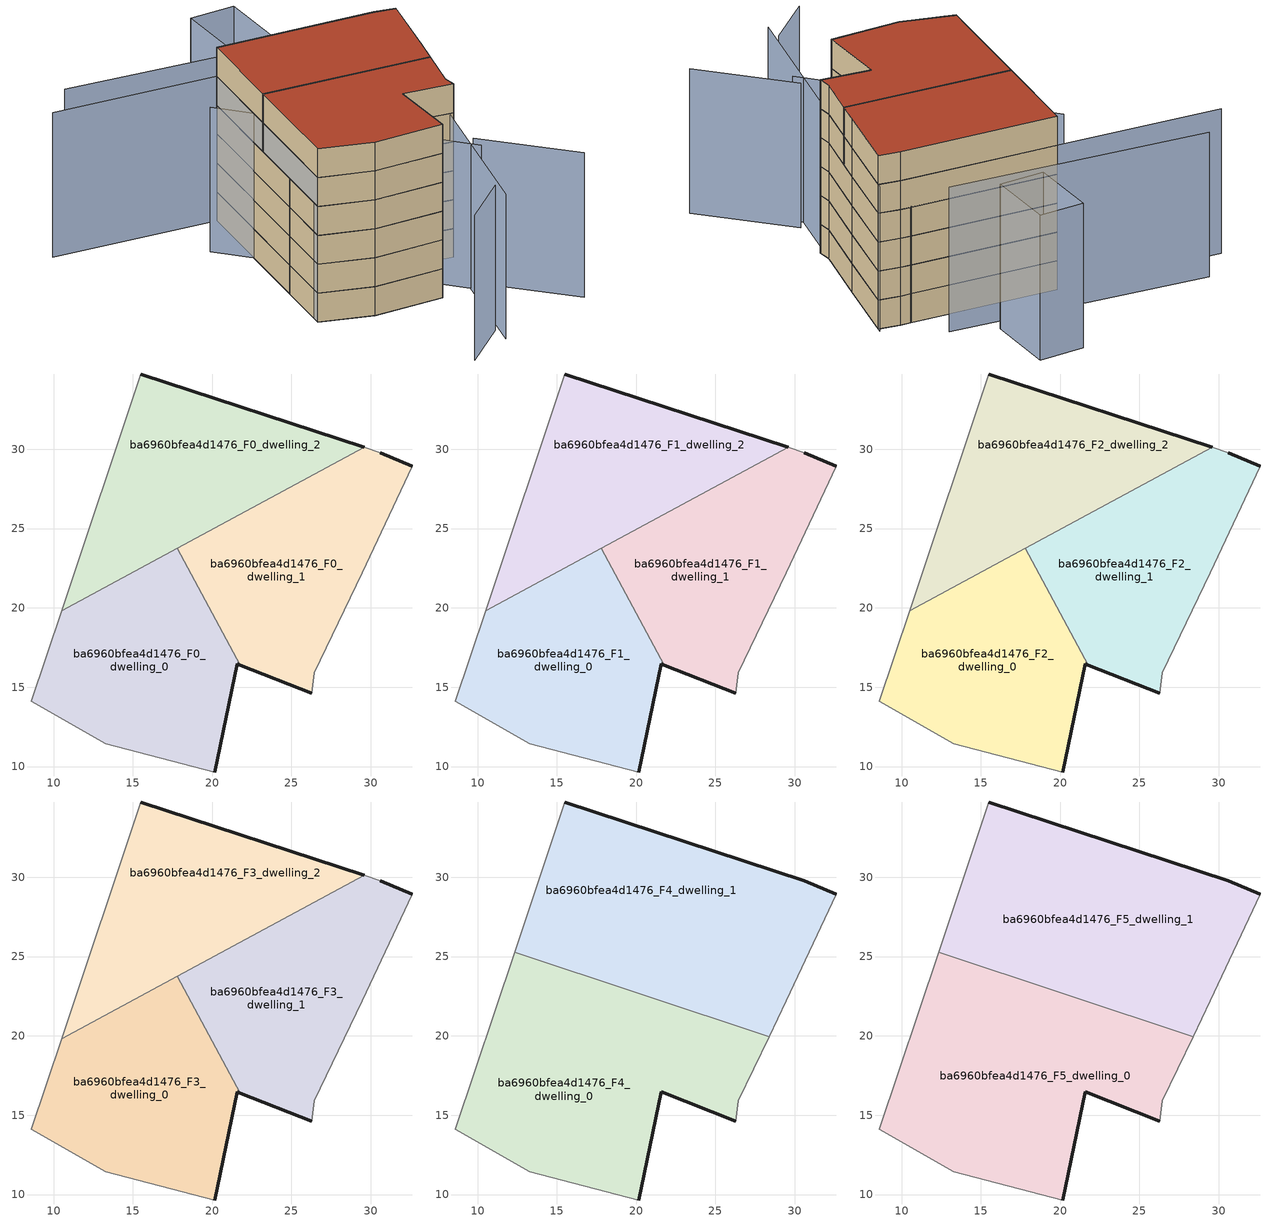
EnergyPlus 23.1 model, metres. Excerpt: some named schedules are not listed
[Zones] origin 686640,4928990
ba6960bfea4d1476_F0_dwelling_0
 floor ground (EU_floor_Construction): 20.15,9.66 21.57,16.47 21.76,16.39 17.79,23.75 10.51,19.82 8.6,14.11 13.31,11.42 z0
 wall outside (EU_wall_Construction): 21.76,16.39 21.57,16.47 20.15,9.66 z0:3
 wall adiabatic (EU_wall_Construction): 20.15,9.66 13.31,11.42 8.6,14.11 10.51,19.82 z0:3
 wall to ba6960bfea4d1476_F0_dwelling_1 (EU_wall_Construction): 17.79,23.75 21.76,16.39 z0:3
 wall to ba6960bfea4d1476_F0_dwelling_2 (EU_wall_Construction): 10.51,19.82 17.79,23.75 z0:3
ba6960bfea4d1476_F0_dwelling_1
 floor ground (EU_floor_Construction): 26.44,15.92 29.47,22.23 32.6,28.92 30.59,29.79 29.59,30.12 17.79,23.75 21.76,16.39 26.28,14.62 z0
 wall outside (EU_wall_Construction): 26.28,14.62 21.76,16.39 / 30.59,29.79 32.6,28.92 z0:3
 wall adiabatic (EU_wall_Construction): 29.59,30.12 30.59,29.79 / 32.6,28.92 29.47,22.23 26.44,15.92 26.28,14.62 z0:3
 wall to ba6960bfea4d1476_F0_dwelling_2 (EU_wall_Construction): 17.79,23.75 29.59,30.12 z0:3
ba6960bfea4d1476_F0_dwelling_2
 floor ground (EU_floor_Construction): 29.59,30.12 15.48,34.75 10.51,19.82 z0
 wall outside (EU_wall_Construction): 15.48,34.75 29.59,30.12 z0:3
 wall adiabatic (EU_wall_Construction): 10.51,19.82 15.48,34.75 z0:3
ba6960bfea4d1476_F1_dwelling_0
 floor to ba6960bfea4d1476_F0_dwelling_0 (EU_floor_Construction): 20.15,9.66 21.57,16.47 21.76,16.39 17.79,23.75 10.51,19.82 8.6,14.11 13.31,11.42 z3
 wall outside (EU_wall_Construction): 21.76,16.39 21.57,16.47 20.15,9.66 z3:6
 wall adiabatic (EU_wall_Construction): 20.15,9.66 13.31,11.42 8.6,14.11 10.51,19.82 z3:6
 wall to ba6960bfea4d1476_F1_dwelling_1 (EU_wall_Construction): 17.79,23.75 21.76,16.39 z3:6
 wall to ba6960bfea4d1476_F1_dwelling_2 (EU_wall_Construction): 10.51,19.82 17.79,23.75 z3:6
ba6960bfea4d1476_F1_dwelling_1
 floor to ba6960bfea4d1476_F0_dwelling_1 (EU_floor_Construction): 26.44,15.92 29.47,22.23 32.6,28.92 30.59,29.79 29.59,30.12 17.79,23.75 21.76,16.39 26.28,14.62 z3
 wall outside (EU_wall_Construction): 26.28,14.62 21.76,16.39 / 30.59,29.79 32.6,28.92 z3:6
 wall adiabatic (EU_wall_Construction): 29.59,30.12 30.59,29.79 / 32.6,28.92 29.47,22.23 26.44,15.92 26.28,14.62 z3:6
 wall to ba6960bfea4d1476_F1_dwelling_2 (EU_wall_Construction): 17.79,23.75 29.59,30.12 z3:6
ba6960bfea4d1476_F1_dwelling_2
 floor to ba6960bfea4d1476_F0_dwelling_2 (EU_floor_Construction): 29.59,30.12 15.48,34.75 10.51,19.82 z3
 wall outside (EU_wall_Construction): 15.48,34.75 29.59,30.12 z3:6
 wall adiabatic (EU_wall_Construction): 10.51,19.82 15.48,34.75 z3:6
ba6960bfea4d1476_F2_dwelling_0
 floor to ba6960bfea4d1476_F1_dwelling_0 (EU_floor_Construction): 20.15,9.66 21.57,16.47 21.76,16.39 17.79,23.75 10.51,19.82 8.6,14.11 13.31,11.42 z6
 wall outside (EU_wall_Construction): 21.76,16.39 21.57,16.47 20.15,9.66 z6:9
 wall adiabatic (EU_wall_Construction): 20.15,9.66 13.31,11.42 8.6,14.11 10.51,19.82 z6:9
 wall to ba6960bfea4d1476_F2_dwelling_1 (EU_wall_Construction): 17.79,23.75 21.76,16.39 z6:9
 wall to ba6960bfea4d1476_F2_dwelling_2 (EU_wall_Construction): 10.51,19.82 17.79,23.75 z6:9
ba6960bfea4d1476_F2_dwelling_1
 floor to ba6960bfea4d1476_F1_dwelling_1 (EU_floor_Construction): 26.44,15.92 29.47,22.23 32.6,28.92 30.59,29.79 29.59,30.12 17.79,23.75 21.76,16.39 26.28,14.62 z6
 wall outside (EU_wall_Construction): 26.28,14.62 21.76,16.39 / 30.59,29.79 32.6,28.92 z6:9
 wall adiabatic (EU_wall_Construction): 29.59,30.12 30.59,29.79 / 32.6,28.92 29.47,22.23 26.44,15.92 26.28,14.62 z6:9
 wall to ba6960bfea4d1476_F2_dwelling_2 (EU_wall_Construction): 17.79,23.75 29.59,30.12 z6:9
ba6960bfea4d1476_F2_dwelling_2
 floor to ba6960bfea4d1476_F1_dwelling_2 (EU_floor_Construction): 29.59,30.12 15.48,34.75 10.51,19.82 z6
 wall outside (EU_wall_Construction): 15.48,34.75 29.59,30.12 z6:9
 wall adiabatic (EU_wall_Construction): 10.51,19.82 15.48,34.75 z6:9
ba6960bfea4d1476_F3_dwelling_0
 floor to ba6960bfea4d1476_F2_dwelling_0 (EU_floor_Construction): 20.15,9.66 21.57,16.47 21.76,16.39 17.79,23.75 10.51,19.82 8.6,14.11 13.31,11.42 z9
 wall outside (EU_wall_Construction): 21.76,16.39 21.57,16.47 20.15,9.66 z9:12
 wall adiabatic (EU_wall_Construction): 20.15,9.66 13.31,11.42 8.6,14.11 10.51,19.82 z9:12
 wall to ba6960bfea4d1476_F3_dwelling_1 (EU_wall_Construction): 17.79,23.75 21.76,16.39 z9:12
 wall to ba6960bfea4d1476_F3_dwelling_2 (EU_wall_Construction): 10.51,19.82 17.79,23.75 z9:12
ba6960bfea4d1476_F3_dwelling_1
 floor to ba6960bfea4d1476_F2_dwelling_1 (EU_floor_Construction): 26.44,15.92 29.47,22.23 32.6,28.92 30.59,29.79 29.59,30.12 17.79,23.75 21.76,16.39 26.28,14.62 z9
 wall outside (EU_wall_Construction): 26.28,14.62 21.76,16.39 / 30.59,29.79 32.6,28.92 z9:12
 wall adiabatic (EU_wall_Construction): 29.59,30.12 30.59,29.79 / 32.6,28.92 29.47,22.23 26.44,15.92 26.28,14.62 z9:12
 wall to ba6960bfea4d1476_F3_dwelling_2 (EU_wall_Construction): 17.79,23.75 29.59,30.12 z9:12
ba6960bfea4d1476_F3_dwelling_2
 floor to ba6960bfea4d1476_F2_dwelling_2 (EU_floor_Construction): 29.59,30.12 15.48,34.75 10.51,19.82 z9
 wall outside (EU_wall_Construction): 15.48,34.75 29.59,30.12 z9:12
 wall adiabatic (EU_wall_Construction): 10.51,19.82 15.48,34.75 z9:12
ba6960bfea4d1476_F4_dwelling_0
 floor to ba6960bfea4d1476_F3_dwelling_0 (EU_floor_Construction): 20.15,9.66 21.57,16.47 21.76,16.39 17.98,23.41 17.47,23.58 10.51,19.82 8.6,14.11 13.31,11.42 z12
 floor to ba6960bfea4d1476_F3_dwelling_1 (EU_floor_Construction): 26.28,14.62 26.44,15.92 28.38,19.94 17.98,23.41 21.76,16.39 z12
 floor to ba6960bfea4d1476_F3_dwelling_2 (EU_floor_Construction): 17.47,23.58 12.33,25.29 10.51,19.82 z12
 wall outside (EU_wall_Construction): 26.28,14.62 21.57,16.47 20.15,9.66 z12:15
 wall adiabatic (EU_wall_Construction): 20.15,9.66 13.31,11.42 8.6,14.11 12.33,25.29 / 28.38,19.94 26.44,15.92 26.28,14.62 z12:15
 wall to ba6960bfea4d1476_F4_dwelling_1 (EU_wall_Construction): 12.33,25.29 28.38,19.94 z12:15
ba6960bfea4d1476_F4_dwelling_1
 floor to ba6960bfea4d1476_F3_dwelling_1 (EU_floor_Construction): 29.47,22.23 32.6,28.92 30.59,29.79 29.59,30.12 17.79,23.75 17.98,23.41 28.38,19.94 z12
 floor to ba6960bfea4d1476_F3_dwelling_2 (EU_floor_Construction): 29.59,30.12 15.48,34.75 12.33,25.29 17.47,23.58 z12
 floor to ba6960bfea4d1476_F3_dwelling_0 (EU_floor_Construction): 17.98,23.41 17.79,23.75 17.47,23.58 z12
 wall outside (EU_wall_Construction): 15.48,34.75 30.59,29.79 32.6,28.92 z12:15
 wall adiabatic (EU_wall_Construction): 12.33,25.29 15.48,34.75 / 32.6,28.92 29.47,22.23 28.38,19.94 z12:15
ba6960bfea4d1476_F5_dwelling_0
 floor to ba6960bfea4d1476_F4_dwelling_0 (EU_floor_Construction): 26.28,14.62 26.44,15.92 28.38,19.94 12.33,25.29 8.6,14.11 13.31,11.42 20.15,9.66 21.57,16.47 z15
 wall outside (EU_wall_Construction): 26.28,14.62 21.57,16.47 20.15,9.66 z15:18
 wall adiabatic (EU_wall_Construction): 20.15,9.66 13.31,11.42 8.6,14.11 12.33,25.29 / 28.38,19.94 26.44,15.92 26.28,14.62 z15:18
 wall to ba6960bfea4d1476_F5_dwelling_1 (EU_wall_Construction): 12.33,25.29 28.38,19.94 z15:18
 roof outside (EU_roof_Construction): 28.38,19.94 26.44,15.92 26.28,14.62 21.57,16.47 20.15,9.66 13.31,11.42 8.6,14.11 12.33,25.29 z18
ba6960bfea4d1476_F5_dwelling_1
 floor to ba6960bfea4d1476_F4_dwelling_1 (EU_floor_Construction): 29.47,22.23 32.6,28.92 30.59,29.79 15.48,34.75 12.33,25.29 28.38,19.94 z15
 wall outside (EU_wall_Construction): 15.48,34.75 30.59,29.79 32.6,28.92 z15:18
 wall adiabatic (EU_wall_Construction): 12.33,25.29 15.48,34.75 / 32.6,28.92 29.47,22.23 28.38,19.94 z15:18
 roof outside (EU_roof_Construction): 30.59,29.79 32.6,28.92 29.47,22.23 28.38,19.94 12.33,25.29 15.48,34.75 z18
shading: 24.21,9.86 29.62,0.8 / 10.87,30.77 23.77,8.35 / 13.96,-1.1 19.32,1.82 / -0.24,39.99 15.48,34.75 / 15.48,34.75 8.6,14.11 / 18.86,-0.08 32.81,29.35 / 28.24,33.77 3.66,42.5 / 26,43.49 24.47,36.61 / 24.47,36.61 20,37.6 / 20,37.6 21.53,44.48 / 21.53,44.48 26,43.49 z0:15
[Building]
EU S2 Campaign: North Axis=0; Terrain=City; Solar Distribution=FullExterior
[Site:Location]
Bologna: Latitude=44.5; Longitude=11.25; Time Zone=1; Elevation=37
[SizingPeriod:WeatherFileDays]
AnnualSizingPeriod: Begin Month=1; Begin Day of Month=1; End Month=12; End Day of Month=31; Day of Week for Start Day=Monday; Use Weather File Daylight Saving Period=No; Use Weather File Rain and Snow Indicators=No
[MATERIAL]
EU_InternalMass_Material: Roughness=MediumRough; Thickness=0.1; Conductivity=1; Density=1800; Specific Heat=900; Thermal Absorptance=0.9; Solar Absorptance=0.7; Visible Absorptance=0.7
[MATERIAL:NOMASS] Roughness=MediumRough; Thermal Absorptance=0.9; Solar Absorptance=0.7; Visible Absorptance=0.7
Name | Thermal Resistance
EU_wall_NoMass | 0.905828
EU_roof_NoMass | 0.37593
EU_floor_NoMass | 0.67114
[CONSTRUCTION]
EU_wall_Construction: EU_wall_NoMass
EU_roof_Construction: EU_roof_NoMass
EU_floor_Construction: EU_floor_NoMass
EU_InternalMass_Construction: EU_InternalMass_Material
[ZONE] Type=1; Multiplier=1; Ceiling Height=autocalculate; Floor Area=autocalculate; Part of Total Floor Area=Yes
Name | Volume
ba6960bfea4d1476_F0_dwelling_0; ba6960bfea4d1476_F1_dwelling_0; ba6960bfea4d1476_F2_dwelling_0; ba6960bfea4d1476_F3_dwelling_0 | 350.446
ba6960bfea4d1476_F4_dwelling_0; ba6960bfea4d1476_F5_dwelling_0 | 525.663
ba6960bfea4d1476_F0_dwelling_1; ba6960bfea4d1476_F1_dwelling_1; ba6960bfea4d1476_F2_dwelling_1; ba6960bfea4d1476_F3_dwelling_1 | 350.451
ba6960bfea4d1476_F4_dwelling_1; ba6960bfea4d1476_F5_dwelling_1 | 525.71
ba6960bfea4d1476_F0_dwelling_2; ba6960bfea4d1476_F1_dwelling_2; ba6960bfea4d1476_F2_dwelling_2; ba6960bfea4d1476_F3_dwelling_2 | 350.494
[INTERNALMASS] Construction=EU_InternalMass_Construction
Name | Zone or ZoneList | Surface Area
ba6960bfea4d1476_F0_dwelling_0_EU_InternalMass | ba6960bfea4d1476_F0_dwelling_0 | 116.815
ba6960bfea4d1476_F0_dwelling_1_EU_InternalMass | ba6960bfea4d1476_F0_dwelling_1 | 116.816
ba6960bfea4d1476_F0_dwelling_2_EU_InternalMass | ba6960bfea4d1476_F0_dwelling_2 | 116.831
ba6960bfea4d1476_F1_dwelling_0_EU_InternalMass | ba6960bfea4d1476_F1_dwelling_0 | 116.815
ba6960bfea4d1476_F1_dwelling_1_EU_InternalMass | ba6960bfea4d1476_F1_dwelling_1 | 116.816
ba6960bfea4d1476_F1_dwelling_2_EU_InternalMass | ba6960bfea4d1476_F1_dwelling_2 | 116.831
ba6960bfea4d1476_F2_dwelling_0_EU_InternalMass | ba6960bfea4d1476_F2_dwelling_0 | 116.815
ba6960bfea4d1476_F2_dwelling_1_EU_InternalMass | ba6960bfea4d1476_F2_dwelling_1 | 116.816
ba6960bfea4d1476_F2_dwelling_2_EU_InternalMass | ba6960bfea4d1476_F2_dwelling_2 | 116.831
ba6960bfea4d1476_F3_dwelling_0_EU_InternalMass | ba6960bfea4d1476_F3_dwelling_0 | 116.815
ba6960bfea4d1476_F3_dwelling_1_EU_InternalMass | ba6960bfea4d1476_F3_dwelling_1 | 116.816
ba6960bfea4d1476_F3_dwelling_2_EU_InternalMass | ba6960bfea4d1476_F3_dwelling_2 | 116.831
ba6960bfea4d1476_F4_dwelling_0_EU_InternalMass | ba6960bfea4d1476_F4_dwelling_0 | 175.221
ba6960bfea4d1476_F4_dwelling_1_EU_InternalMass | ba6960bfea4d1476_F4_dwelling_1 | 175.237
ba6960bfea4d1476_F5_dwelling_0_EU_InternalMass | ba6960bfea4d1476_F5_dwelling_0 | 175.221
ba6960bfea4d1476_F5_dwelling_1_EU_InternalMass | ba6960bfea4d1476_F5_dwelling_1 | 175.237
[OTHEREQUIPMENT] Fuel Type=Electricity; Design Level Calculation Method=Watts/Area; Power per Zone Floor Area=1; Fraction Latent=0; Fraction Radiant=0; Fraction Lost=0; Carbon Dioxide Generation Rate=0; EndUse Subcategory=EU_Step8_InternalGains
Name | Zone or ZoneList or Space or SpaceList | Schedule
EU_Step8_InternalGain_ba6960bfea4d1476_F0_dwelling_0_f000 | ba6960bfea4d1476_F0_dwelling_0 | EU_Step8_GainSchedule_ba6960bfea4d1476_F0_dwelling_0_f000
EU_Step8_InternalGain_ba6960bfea4d1476_F0_dwelling_1_f000 | ba6960bfea4d1476_F0_dwelling_1 | EU_Step8_GainSchedule_ba6960bfea4d1476_F0_dwelling_1_f000
EU_Step8_InternalGain_ba6960bfea4d1476_F0_dwelling_2_f000 | ba6960bfea4d1476_F0_dwelling_2 | EU_Step8_GainSchedule_ba6960bfea4d1476_F0_dwelling_2_f000
EU_Step8_InternalGain_ba6960bfea4d1476_F1_dwelling_0_f000 | ba6960bfea4d1476_F1_dwelling_0 | EU_Step8_GainSchedule_ba6960bfea4d1476_F1_dwelling_0_f000
EU_Step8_InternalGain_ba6960bfea4d1476_F1_dwelling_1_f000 | ba6960bfea4d1476_F1_dwelling_1 | EU_Step8_GainSchedule_ba6960bfea4d1476_F1_dwelling_1_f000
EU_Step8_InternalGain_ba6960bfea4d1476_F1_dwelling_2_f000 | ba6960bfea4d1476_F1_dwelling_2 | EU_Step8_GainSchedule_ba6960bfea4d1476_F1_dwelling_2_f000
EU_Step8_InternalGain_ba6960bfea4d1476_F2_dwelling_0_f000 | ba6960bfea4d1476_F2_dwelling_0 | EU_Step8_GainSchedule_ba6960bfea4d1476_F2_dwelling_0_f000
EU_Step8_InternalGain_ba6960bfea4d1476_F2_dwelling_1_f000 | ba6960bfea4d1476_F2_dwelling_1 | EU_Step8_GainSchedule_ba6960bfea4d1476_F2_dwelling_1_f000
EU_Step8_InternalGain_ba6960bfea4d1476_F2_dwelling_2_f000 | ba6960bfea4d1476_F2_dwelling_2 | EU_Step8_GainSchedule_ba6960bfea4d1476_F2_dwelling_2_f000
EU_Step8_InternalGain_ba6960bfea4d1476_F3_dwelling_0_f000 | ba6960bfea4d1476_F3_dwelling_0 | EU_Step8_GainSchedule_ba6960bfea4d1476_F3_dwelling_0_f000
EU_Step8_InternalGain_ba6960bfea4d1476_F3_dwelling_1_f000 | ba6960bfea4d1476_F3_dwelling_1 | EU_Step8_GainSchedule_ba6960bfea4d1476_F3_dwelling_1_f000
EU_Step8_InternalGain_ba6960bfea4d1476_F3_dwelling_2_f000 | ba6960bfea4d1476_F3_dwelling_2 | EU_Step8_GainSchedule_ba6960bfea4d1476_F3_dwelling_2_f000
EU_Step8_InternalGain_ba6960bfea4d1476_F4_dwelling_0_f000 | ba6960bfea4d1476_F4_dwelling_0 | EU_Step8_GainSchedule_ba6960bfea4d1476_F4_dwelling_0_f000
EU_Step8_InternalGain_ba6960bfea4d1476_F4_dwelling_1_f000 | ba6960bfea4d1476_F4_dwelling_1 | EU_Step8_GainSchedule_ba6960bfea4d1476_F4_dwelling_1_f000
EU_Step8_InternalGain_ba6960bfea4d1476_F5_dwelling_0_f000 | ba6960bfea4d1476_F5_dwelling_0 | EU_Step8_GainSchedule_ba6960bfea4d1476_F5_dwelling_0_f000
EU_Step8_InternalGain_ba6960bfea4d1476_F5_dwelling_1_f000 | ba6960bfea4d1476_F5_dwelling_1 | EU_Step8_GainSchedule_ba6960bfea4d1476_F5_dwelling_1_f000
[ZONEVENTILATION:DESIGNFLOWRATE] Schedule=EU_AlwaysOn; Design Flow Rate Calculation Method=AirChanges/Hour; Air Changes per Hour=0.73129; Ventilation Type=Natural; Fan Pressure Rise=0; Fan Total Efficiency=1; Constant Term Coefficient=1; Temperature Term Coefficient=0; Velocity Term Coefficient=0; Velocity Squared Term Coefficient=0; Minimum Indoor Temperature=-100; Maximum Indoor Temperature=100; Delta Temperature=-100; Minimum Outdoor Temperature=-100; Maximum Outdoor Temperature=100; Maximum Wind Speed=40
Name | Zone or ZoneList or Space or SpaceList
EU_ConstantAir_ba6960bfea4d1476_F0_dwelling_0 | ba6960bfea4d1476_F0_dwelling_0
EU_ConstantAir_ba6960bfea4d1476_F0_dwelling_1 | ba6960bfea4d1476_F0_dwelling_1
EU_ConstantAir_ba6960bfea4d1476_F0_dwelling_2 | ba6960bfea4d1476_F0_dwelling_2
EU_ConstantAir_ba6960bfea4d1476_F1_dwelling_0 | ba6960bfea4d1476_F1_dwelling_0
EU_ConstantAir_ba6960bfea4d1476_F1_dwelling_1 | ba6960bfea4d1476_F1_dwelling_1
EU_ConstantAir_ba6960bfea4d1476_F1_dwelling_2 | ba6960bfea4d1476_F1_dwelling_2
EU_ConstantAir_ba6960bfea4d1476_F2_dwelling_0 | ba6960bfea4d1476_F2_dwelling_0
EU_ConstantAir_ba6960bfea4d1476_F2_dwelling_1 | ba6960bfea4d1476_F2_dwelling_1
EU_ConstantAir_ba6960bfea4d1476_F2_dwelling_2 | ba6960bfea4d1476_F2_dwelling_2
EU_ConstantAir_ba6960bfea4d1476_F3_dwelling_0 | ba6960bfea4d1476_F3_dwelling_0
EU_ConstantAir_ba6960bfea4d1476_F3_dwelling_1 | ba6960bfea4d1476_F3_dwelling_1
EU_ConstantAir_ba6960bfea4d1476_F3_dwelling_2 | ba6960bfea4d1476_F3_dwelling_2
EU_ConstantAir_ba6960bfea4d1476_F4_dwelling_0 | ba6960bfea4d1476_F4_dwelling_0
EU_ConstantAir_ba6960bfea4d1476_F4_dwelling_1 | ba6960bfea4d1476_F4_dwelling_1
EU_ConstantAir_ba6960bfea4d1476_F5_dwelling_0 | ba6960bfea4d1476_F5_dwelling_0
EU_ConstantAir_ba6960bfea4d1476_F5_dwelling_1 | ba6960bfea4d1476_F5_dwelling_1
[HVACTEMPLATE:THERMOSTAT] Constant Heating Setpoint=20; Constant Cooling Setpoint=50
EU_HeatOnly_ba6960bfea4d1476_F0_dwelling_0; EU_HeatOnly_ba6960bfea4d1476_F0_dwelling_1; EU_HeatOnly_ba6960bfea4d1476_F0_dwelling_2; EU_HeatOnly_ba6960bfea4d1476_F1_dwelling_0; EU_HeatOnly_ba6960bfea4d1476_F1_dwelling_1; EU_HeatOnly_ba6960bfea4d1476_F1_dwelling_2; EU_HeatOnly_ba6960bfea4d1476_F2_dwelling_0; EU_HeatOnly_ba6960bfea4d1476_F2_dwelling_1; EU_HeatOnly_ba6960bfea4d1476_F2_dwelling_2; EU_HeatOnly_ba6960bfea4d1476_F3_dwelling_0; EU_HeatOnly_ba6960bfea4d1476_F3_dwelling_1; EU_HeatOnly_ba6960bfea4d1476_F3_dwelling_2; EU_HeatOnly_ba6960bfea4d1476_F4_dwelling_0; EU_HeatOnly_ba6960bfea4d1476_F4_dwelling_1; EU_HeatOnly_ba6960bfea4d1476_F5_dwelling_0; EU_HeatOnly_ba6960bfea4d1476_F5_dwelling_1
[HVACTEMPLATE:ZONE:IDEALLOADSAIRSYSTEM] System Availability Schedule=EU_AlwaysOn; Maximum Heating Supply Air Temperature=50; Minimum Cooling Supply Air Temperature=13; Maximum Heating Supply Air Humidity Ratio=0.0156; Minimum Cooling Supply Air Humidity Ratio=0.0077; Heating Limit=NoLimit; Cooling Limit=NoLimit; Heating Availability Schedule=EU_AlwaysOn; Cooling Availability Schedule=EU_CoolingOff; Dehumidification Control Type=ConstantSensibleHeatRatio; Cooling Sensible Heat Ratio=0.7; Dehumidification Setpoint=60; Humidification Control Type=None; Humidification Setpoint=30; Outdoor Air Method=None; Outdoor Air Flow Rate per Person=0.00944; Outdoor Air Flow Rate per Zone Floor Area=0; Outdoor Air Flow Rate per Zone=0; Demand Controlled Ventilation Type=None; Outdoor Air Economizer Type=NoEconomizer; Heat Recovery Type=None; Sensible Heat Recovery Effectiveness=0.7; Latent Heat Recovery Effectiveness=0.65
Name | Template Thermostat
ba6960bfea4d1476_F0_dwelling_0 | EU_HeatOnly_ba6960bfea4d1476_F0_dwelling_0
ba6960bfea4d1476_F0_dwelling_1 | EU_HeatOnly_ba6960bfea4d1476_F0_dwelling_1
ba6960bfea4d1476_F0_dwelling_2 | EU_HeatOnly_ba6960bfea4d1476_F0_dwelling_2
ba6960bfea4d1476_F1_dwelling_0 | EU_HeatOnly_ba6960bfea4d1476_F1_dwelling_0
ba6960bfea4d1476_F1_dwelling_1 | EU_HeatOnly_ba6960bfea4d1476_F1_dwelling_1
ba6960bfea4d1476_F1_dwelling_2 | EU_HeatOnly_ba6960bfea4d1476_F1_dwelling_2
ba6960bfea4d1476_F2_dwelling_0 | EU_HeatOnly_ba6960bfea4d1476_F2_dwelling_0
ba6960bfea4d1476_F2_dwelling_1 | EU_HeatOnly_ba6960bfea4d1476_F2_dwelling_1
ba6960bfea4d1476_F2_dwelling_2 | EU_HeatOnly_ba6960bfea4d1476_F2_dwelling_2
ba6960bfea4d1476_F3_dwelling_0 | EU_HeatOnly_ba6960bfea4d1476_F3_dwelling_0
ba6960bfea4d1476_F3_dwelling_1 | EU_HeatOnly_ba6960bfea4d1476_F3_dwelling_1
